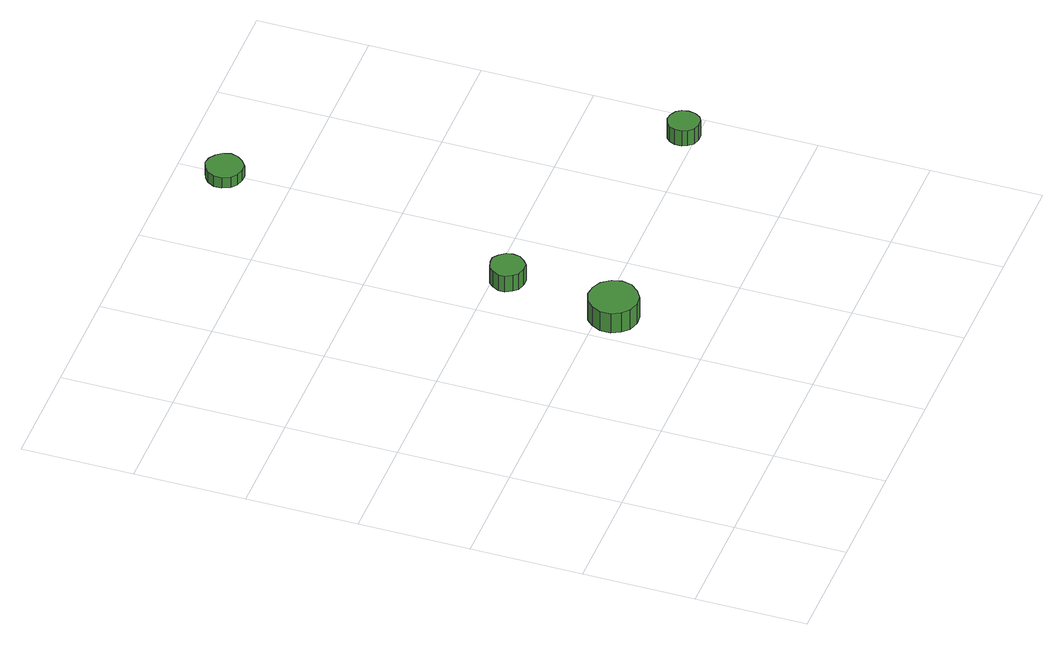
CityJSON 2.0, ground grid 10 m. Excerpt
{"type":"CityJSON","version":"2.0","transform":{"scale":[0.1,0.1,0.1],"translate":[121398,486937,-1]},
"CityObjects":{
"tree1":{"type":"SolitaryVegetationObject","attributes":{"function":"something"}},
"tree2":{"type":"SolitaryVegetationObject","attributes":{"function":"something"}},
"tree3":{"type":"SolitaryVegetationObject","attributes":{"function":"something"},"geometry":[{"type":"MultiSurface","lod":"1","boundaries":[[[0,1,2,3,4,5,6,7,8,9,10,11,12,13,14]],[[15,16,17,18,19,20,21,22,23,24,25,26,27,28,29]],[[0,29,28,1]],[[1,28,27,2]],[[2,27,26,3]],[[3,26,25,4]],[[4,25,24,5]],[[5,24,23,6]],[[6,23,22,7]],[[7,22,21,8]],[[8,21,20,9]],[[9,20,19,10]],[[10,19,18,11]],[[11,18,17,12]],[[12,17,16,13]],[[13,16,15,14]],[[14,15,29,0]]]}]},
"tree4":{"type":"SolitaryVegetationObject","attributes":{"function":"something"},"geometry":[{"type":"MultiSurface","lod":"1","boundaries":[[[30,31,32,33,34,35,36,37,38,39,40,41,42,43,44]],[[45,46,47,48,49,50,51,52,53,54,55,56,57,58,59]],[[30,59,58,31]],[[31,58,57,32]],[[32,57,56,33]],[[33,56,55,34]],[[34,55,54,35]],[[35,54,53,36]],[[36,53,52,37]],[[37,52,51,38]],[[38,51,50,39]],[[39,50,49,40]],[[40,49,48,41]],[[41,48,47,42]],[[42,47,46,43]],[[43,46,45,44]],[[44,45,59,30]]]}]},
"tree5":{"type":"SolitaryVegetationObject","attributes":{"function":"something"}},
"tree6":{"type":"SolitaryVegetationObject","attributes":{"function":"something"},"geometry":[{"type":"MultiSurface","lod":"1","boundaries":[[[60,61,62,63,64,65,66,67,68,69,70,71,72,73,74]],[[75,76,77,78,79,80,81,82,83,84,85,86,87,88,89]],[[60,89,88,61]],[[61,88,87,62]],[[62,87,86,63]],[[63,86,85,64]],[[64,85,84,65]],[[65,84,83,66]],[[66,83,82,67]],[[67,82,81,68]],[[68,81,80,69]],[[69,80,79,70]],[[70,79,78,71]],[[71,78,77,72]],[[72,77,76,73]],[[73,76,75,74]],[[74,75,89,60]]]}]},
"tree7":{"type":"SolitaryVegetationObject","attributes":{"function":"something"},"geometry":[{"type":"MultiSurface","lod":"1","boundaries":[[[90,91,92,93,94,95,96,97,98,99,100,101,102,103,104]],[[105,106,107,108,109,110,111,112,113,114,115,116,117,118,119]],[[90,119,118,91]],[[91,118,117,92]],[[92,117,116,93]],[[93,116,115,94]],[[94,115,114,95]],[[95,114,113,96]],[[96,113,112,97]],[[97,112,111,98]],[[98,111,110,99]],[[99,110,109,100]],[[100,109,108,101]],[[101,108,107,102]],[[102,107,106,103]],[[103,106,105,104]],[[104,105,119,90]]]}]}
},
"vertices":[
[253,188,27],[251,197,27],[245,205,27],[237,209,27],[228,210,27],[219,207,27],[213,201,27],[209,193,27],[209,183,27],[213,175,27],[219,169,27],[228,166,27],[237,167,27],[245,172,27],[251,179,27],[251,179,6],[245,172,6],[237,167,6],[228,166,6],[219,169,6],[213,175,6],[209,183,6],[209,193,6],[213,201,6],[219,207,6],[228,210,6],[237,209,6],[245,205,6],[251,197,6],[253,188,6],
[261,288,23],[260,294,23],[256,299,23],[251,303,23],[245,303,23],[238,301,23],[234,297,23],[231,291,23],[231,285,23],[234,279,23],[238,275,23],[245,273,23],[251,273,23],[256,277,23],[260,282,23],[260,282,6],[256,277,6],[251,273,6],[245,273,6],[238,275,6],[234,279,6],[231,285,6],[231,291,6],[234,297,6],[238,301,6],[245,303,6],[251,303,6],[256,299,6],[260,294,6],[261,288,6],
[315,558,17],[313,565,17],[309,570,17],[303,574,17],[297,575,17],[290,572,17],[285,568,17],[282,562,17],[282,555,17],[285,548,17],[290,544,17],[297,542,17],[303,542,17],[309,546,17],[313,551,17],[313,551,6],[309,546,6],[303,542,6],[297,542,6],[290,544,6],[285,548,6],[282,555,6],[282,562,6],[285,568,6],[290,572,6],[297,575,6],[303,574,6],[309,570,6],[313,565,6],[315,558,6],
[488,211,23],[487,217,23],[484,221,23],[479,224,23],[473,225,23],[467,223,23],[463,219,23],[461,214,23],[461,208,23],[463,203,23],[467,199,23],[473,197,23],[479,197,23],[484,200,23],[487,205,23],[487,205,7],[484,200,7],[479,197,7],[473,197,7],[467,199,7],[463,203,7],[461,208,7],[461,214,7],[463,219,7],[467,223,7],[473,225,7],[479,224,7],[484,221,7],[487,217,7],[488,211,7]
]}
